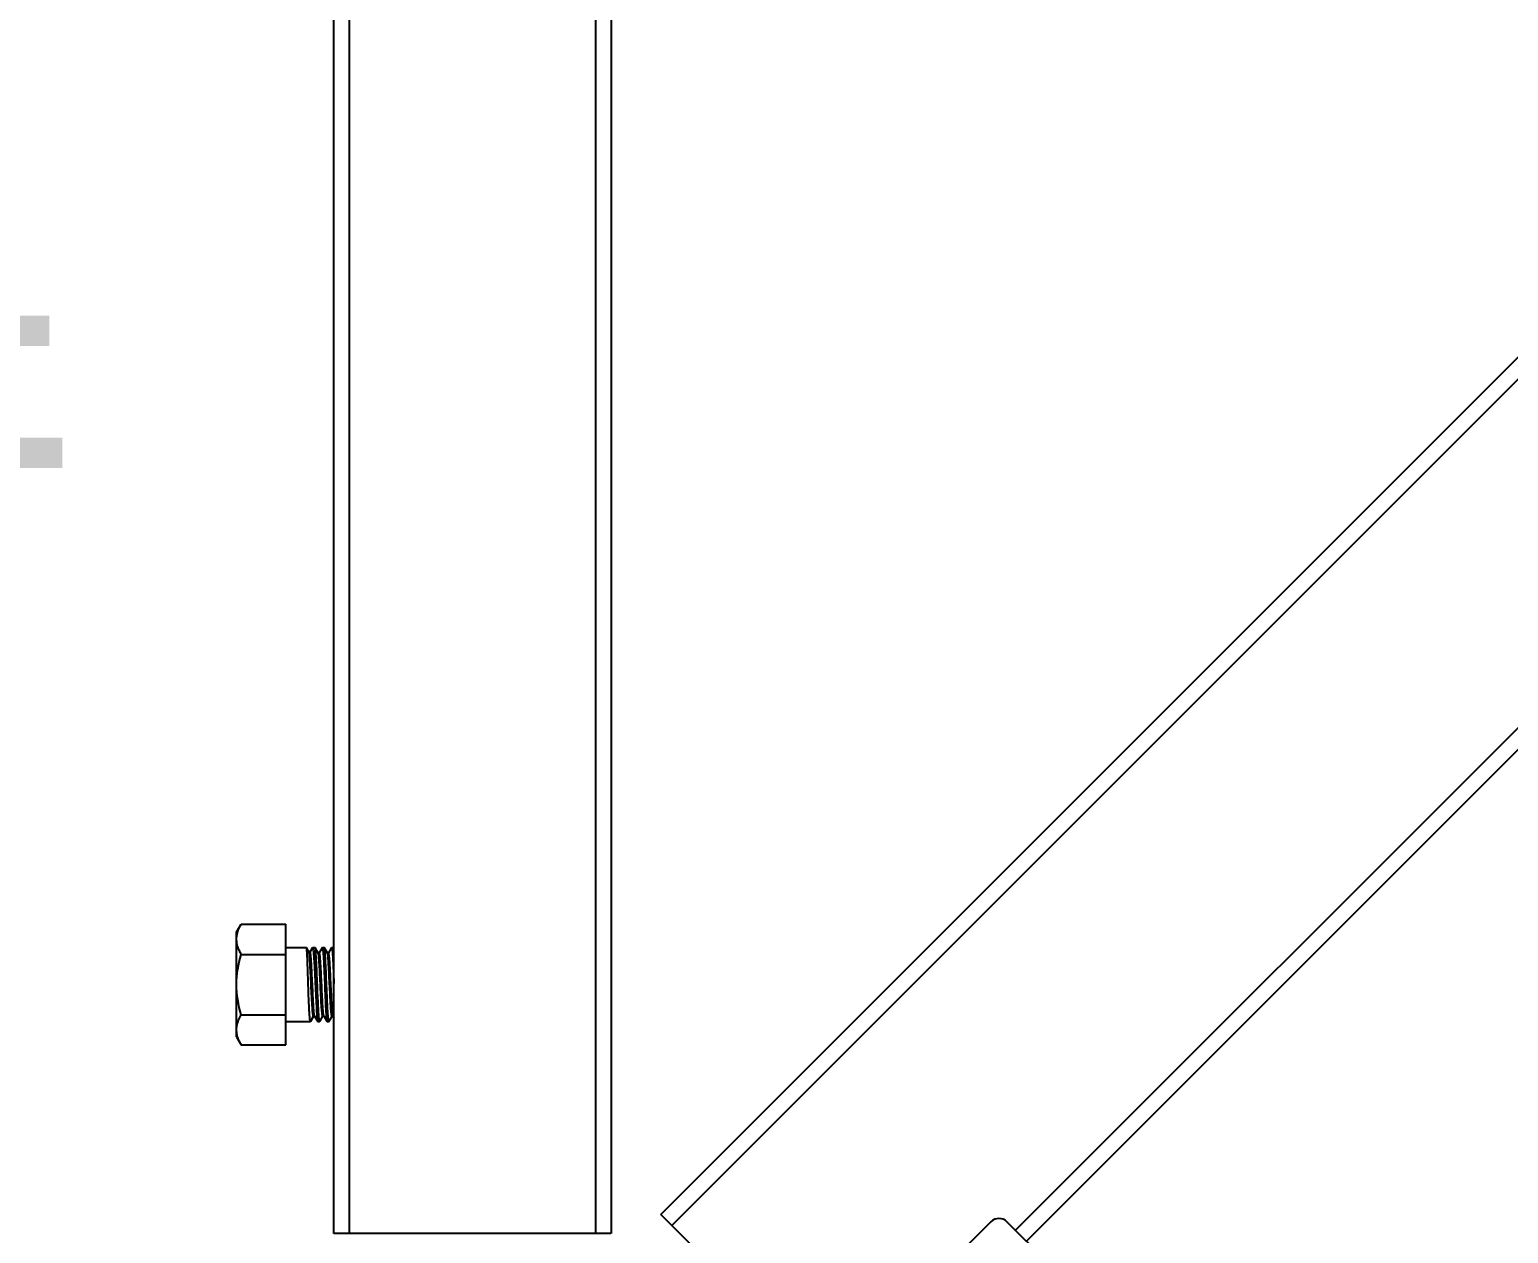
# Model space of a CAD drawing. Header units: millimetres. Extents: x -633009578 to 5705885, y -633235091 to 2571734.
# Drawn here: x 2453533 to 2455683, y 2001861 to 2003611 of the extents above; entities that cross this region are included whole.
import ezdxf

# ---------------------------------------------------------------- set-up
doc = ezdxf.new("R2010")
doc.units = ezdxf.units.MM
doc.header["$LTSCALE"] = 1000
doc.header["$MEASUREMENT"] = 0
doc.layers.get('0').update_dxf_attribs({"color": 9})
doc.layers.add('E-WIRE-系统', color=3, linetype='Continuous')
doc.layers.add('E-电气说明文字', color=3, linetype='Continuous')
doc.styles.add('TSSD_Dimension', font='simhei.ttf', dxfattribs={"width": 0.707, "bigfont": 'hztxt.shx'})

# ---------------------------------------------------------------- blocks, each defined once
blk = doc.blocks.new('G$CF4FACE3C')
at = {"layer": 'E-WIRE-系统'}
for p, q in [((-10080.9, 4871.2), (-10080.9, 7138.9)), ((-10060.6, 4871.2), (-10060.6, 7138.9)), ((-9736.7, 4871.2), (-9736.7, 7138.9)), ((-9716.4, 7138.9), (-9716.4, 4871.2)), ((-9651, 4896), (-7504.6, 7042.4)), ((-9636.7, 4881.7), (-7490.3, 7028.1)), ((-9184.4, 4875.8), (-7261.2, 6799)), ((-7246.9, 6784.7), (-9170.1, 4861.5)), ((-10208.9, 5267.1), (-10202.8, 5277.8)), ((-10202.8, 5277.8), (-10144.2, 5277.8)), ((-10144.2, 5118.9), (-10144.2, 5277.8)), ((-10208.9, 5129.5), (-10208.9, 5267.1)), ((-10208.9, 5129.5), (-10208.9, 5267.1)), ((-10202.8, 5238), (-10144.2, 5238)), ((-10144.2, 5246.9), (-10116.9, 5246.9)), ((-10144.2, 5246.9), (-10116.9, 5246.9)), ((-10116.8, 5246.8), (-10116.9, 5246.9)), ((-10113.7, 5241.5), (-10116.8, 5246.8)), ((-10112.3, 5241.7), (-10113.8, 5241.7)), ((-10109.4, 5246.7), (-10112.3, 5241.7)), ((-10109.4, 5246.7), (-10109.2, 5246.9)), ((-10109.2, 5246.9), (-10105.7, 5246.9)), ((-10109.2, 5246.9), (-10105.7, 5246.9)), ((-10105.6, 5246.8), (-10105.7, 5246.9)), ((-10101.6, 5239.9), (-10105.6, 5246.8)), ((-10101.5, 5239.7), (-10101.6, 5239.9)), ((-10100.1, 5239.9), (-10101.6, 5239.9)), ((-10101.5, 5239.6), (-10101.5, 5239.7)), ((-10096.1, 5246.8), (-10100.1, 5239.9)), ((-10096.1, 5246.8), (-10096, 5246.9)), ((-10096, 5246.9), (-10093.6, 5246.9)), ((-10096, 5246.9), (-10093.6, 5246.9)), ((-10093.5, 5246.8), (-10093.6, 5246.9)), ((-10089.5, 5239.9), (-10093.5, 5246.8)), ((-10089.4, 5239.7), (-10089.5, 5239.9)), ((-10087.9, 5239.9), (-10089.5, 5239.9)), ((-10089.3, 5239.5), (-10089.4, 5239.7)), ((-10084, 5246.8), (-10088, 5239.9)), ((-10084, 5246.8), (-10083.9, 5246.9)), ((-10083.9, 5246.9), (-10081.4, 5246.9)), ((-10083.9, 5246.9), (-10081.4, 5246.9)), ((-10081.3, 5246.8), (-10081.4, 5246.9)), ((-10080.9, 5246.1), (-10081.3, 5246.8)), ((-10202.8, 5158.6), (-10144.2, 5158.6)), ((-10107.7, 5156.8), (-10111.8, 5149.8)), ((-10111.7, 5149.9), (-10107.7, 5156.7)), ((-10106.2, 5156.8), (-10107.7, 5156.8)), ((-10106.3, 5156.9), (-10106.4, 5157.2)), ((-10106.3, 5156.9), (-10102.2, 5149.9)), ((-10099.5, 5149.9), (-10095.5, 5156.7)), ((-10095.6, 5156.8), (-10094.1, 5156.8)), ((-10094.1, 5156.9), (-10094.2, 5157.1)), ((-10094.1, 5156.9), (-10094.1, 5156.8)), ((-10094.1, 5156.8), (-10090.1, 5149.9)), ((-10087.4, 5149.9), (-10083.4, 5156.7)), ((-10083.5, 5156.8), (-10081.9, 5156.8)), ((-10082, 5156.9), (-10082.1, 5157)), ((-10082, 5156.9), (-10080.9, 5155)), ((-10144.2, 5149.8), (-10111.8, 5149.8)), ((-10144.2, 5149.8), (-10111.8, 5149.8)), ((-10111.7, 5149.9), (-10111.8, 5149.8)), ((-10102.2, 5149.9), (-10102.1, 5149.8)), ((-10102.1, 5149.8), (-10099.7, 5149.8)), ((-10102.1, 5149.8), (-10099.7, 5149.8)), ((-10099.5, 5149.9), (-10099.7, 5149.8)), ((-10090.1, 5149.9), (-10089.9, 5149.8)), ((-10089.9, 5149.8), (-10087.5, 5149.8)), ((-10089.9, 5149.8), (-10087.5, 5149.8)), ((-10087.4, 5149.9), (-10087.5, 5149.8)), ((-10208.9, 5129.5), (-10202.8, 5118.9)), ((-10202.8, 5118.9), (-10144.2, 5118.9)), ((-9393.5, 4638.6), (-9651, 4896)), ((-9217.2, 4886.6), (-9406, 4697.8)), ((-9143.7, 4834.2), (-9196.2, 4886.6)), ((-9716.8, 4871.2), (-10080.9, 4871.2))]:
    blk.add_line(p, q, dxfattribs=at)
blk.add_arc((-9206.7, 4876.1), 14.8, 45, 135, dxfattribs=at)
for points in [[(-10207.7, 5266.7), (-10206.5, 5270.6), (-10204.8, 5274.3), (-10202.8, 5277.8)], [(-10208.9, 5257.9), (-10208.9, 5260.9), (-10208.5, 5263.9), (-10207.7, 5266.7)], [(-10208.9, 5198.3), (-10208.9, 5211.7), (-10206.5, 5225.2), (-10202.8, 5238)], [(-10202.8, 5158.6), (-10206.5, 5171.5), (-10208.9, 5184.9), (-10208.9, 5198.3)]]:
    blk.add_open_spline(points, degree=3, dxfattribs=at)
for points, knots in [([(-10202.8, 5238), (-10203.7, 5239.6), (-10207, 5245.8), (-10208.9, 5252.8), (-10208.9, 5257.9)], [0, 0, 0, 0, 0.263017, 1, 1, 1, 1]), ([(-10111.8, 5149.8), (-10112.2, 5149.8), (-10112.2, 5151.6), (-10112.7, 5153.9), (-10112.9, 5158.5), (-10113.3, 5164.3), (-10113.6, 5171.4), (-10114.1, 5182.6), (-10114.6, 5197.5), (-10115.1, 5215), (-10115.6, 5228.4), (-10116, 5237.3), (-10116.2, 5242), (-10116.6, 5244.9), (-10116.6, 5246.5), (-10116.8, 5246.8)], [0, 0, 0, 0, 0.010957, 0.039614, 0.085254, 0.146244, 0.220349, 0.304833, 0.492159, 0.680724, 0.842834, 0.906272, 0.954681, 0.986284, 1, 1, 1, 1]), ([(-10107.7, 5156.8), (-10108, 5156.8), (-10108.2, 5158.3), (-10108.6, 5160.2), (-10108.9, 5164.2), (-10109.3, 5169.1), (-10109.7, 5175.3), (-10110.2, 5185), (-10110.8, 5198), (-10111.5, 5213.2), (-10112.1, 5224.9), (-10112.6, 5232.7), (-10112.9, 5236.9), (-10113.3, 5239.7), (-10113.5, 5241.1), (-10113.7, 5241.5)], [0, 0, 0, 0, 0.010274, 0.038063, 0.082846, 0.143014, 0.216332, 0.300061, 0.486006, 0.673588, 0.835722, 0.899843, 0.949562, 0.983245, 1, 1, 1, 1]), ([(-10106.4, 5157.2), (-10107, 5158.8), (-10107.2, 5164.1), (-10108.1, 5173.9), (-10108.6, 5187.4), (-10109.4, 5202.4), (-10109.9, 5215), (-10110.4, 5224.3), (-10110.8, 5230.1), (-10111.1, 5234.8), (-10111.4, 5238.5), (-10111.8, 5240.2), (-10112, 5241.7), (-10112.3, 5241.7)], [0, 0, 0, 0, 0.061527, 0.184105, 0.350401, 0.536806, 0.717122, 0.79706, 0.866437, 0.922927, 0.964691, 0.990471, 1, 1, 1, 1]), ([(-10109.2, 5246.9), (-10108.8, 5246.9), (-10108.5, 5245.2), (-10108.1, 5243), (-10107.6, 5238.5), (-10107.2, 5232.9), (-10106.7, 5225.8), (-10106.1, 5214.8), (-10105.4, 5199.9), (-10104.6, 5182.5), (-10104, 5169), (-10103.4, 5160), (-10103.1, 5155.2), (-10102.6, 5152), (-10102.5, 5150.3), (-10102.2, 5149.9)], [0, 0, 0, 0, 0.010502, 0.038099, 0.08249, 0.142166, 0.214982, 0.298287, 0.483891, 0.672026, 0.835341, 0.900033, 0.950117, 0.983795, 1, 1, 1, 1]), ([(-10099.7, 5149.8), (-10100, 5149.8), (-10100, 5151.5), (-10100.6, 5153.8), (-10100.8, 5158.4), (-10101.2, 5164.1), (-10101.5, 5171.1), (-10102.1, 5182.2), (-10102.6, 5197), (-10103.3, 5214.3), (-10103.9, 5227.8), (-10104.5, 5236.7), (-10104.8, 5241.5), (-10105.2, 5244.7), (-10105.3, 5246.3), (-10105.6, 5246.8)], [0, 0, 0, 0, 0.010805, 0.039035, 0.084006, 0.144137, 0.217258, 0.300707, 0.486178, 0.673755, 0.836333, 0.900676, 0.950463, 0.983919, 1, 1, 1, 1]), ([(-10095.6, 5156.8), (-10095.9, 5156.8), (-10096, 5158.2), (-10096.4, 5160), (-10096.7, 5163.8), (-10097.1, 5168.4), (-10097.5, 5174.3), (-10098, 5183.6), (-10098.5, 5196), (-10099.2, 5210.8), (-10099.8, 5223.8), (-10100.7, 5233.1), (-10100.9, 5238.1), (-10101.5, 5239.6)], [0, 0, 0, 0, 0.009936, 0.036715, 0.079918, 0.138092, 0.209199, 0.290719, 0.473148, 0.659662, 0.823957, 0.942903, 1, 1, 1, 1]), ([(-10094.2, 5157.1), (-10094.8, 5158.6), (-10095, 5163.6), (-10095.9, 5173), (-10096.4, 5186), (-10097.1, 5200.7), (-10097.7, 5213.2), (-10098.2, 5222.4), (-10098.6, 5228.3), (-10098.9, 5232.9), (-10099.2, 5236.7), (-10099.6, 5238.4), (-10099.8, 5239.9), (-10100.1, 5239.9)], [0, 0, 0, 0, 0.058061, 0.17756, 0.341977, 0.528262, 0.710254, 0.791529, 0.862402, 0.920373, 0.963418, 0.990098, 1, 1, 1, 1]), ([(-10096, 5246.9), (-10095.7, 5246.9), (-10095.6, 5245.1), (-10095.1, 5243), (-10094.9, 5238.5), (-10094.5, 5232.9), (-10094.1, 5225.8), (-10093.6, 5214.8), (-10093, 5199.9), (-10092.3, 5182.5), (-10091.8, 5169), (-10091.2, 5160), (-10090.9, 5155.2), (-10090.5, 5152), (-10090.3, 5150.3), (-10090.1, 5149.9)], [0, 0, 0, 0, 0.009937, 0.037394, 0.081764, 0.141482, 0.214378, 0.297782, 0.483611, 0.671943, 0.835376, 0.900095, 0.95018, 0.983836, 1, 1, 1, 1]), ([(-10087.5, 5149.8), (-10087.9, 5149.8), (-10087.9, 5151.5), (-10088.4, 5153.8), (-10088.7, 5158.4), (-10089.1, 5164.1), (-10089.4, 5171.1), (-10089.9, 5182.2), (-10090.5, 5197), (-10091.2, 5214.3), (-10091.8, 5227.8), (-10092.3, 5236.7), (-10092.6, 5241.5), (-10093, 5244.7), (-10093.2, 5246.3), (-10093.5, 5246.8)], [0, 0, 0, 0, 0.010807, 0.039039, 0.08401, 0.144142, 0.217265, 0.300718, 0.486187, 0.673761, 0.836333, 0.900675, 0.950462, 0.983919, 1, 1, 1, 1]), ([(-10083.5, 5156.8), (-10083.7, 5156.8), (-10083.9, 5158.2), (-10084.3, 5160), (-10084.6, 5163.7), (-10085, 5168.3), (-10085.3, 5174.1), (-10085.8, 5183.3), (-10086.4, 5195.8), (-10087.1, 5210.5), (-10087.7, 5223.5), (-10088.5, 5232.9), (-10088.7, 5238), (-10089.3, 5239.5)], [0, 0, 0, 0, 0.009861, 0.036418, 0.079269, 0.13699, 0.207575, 0.28855, 0.470002, 0.656005, 0.820572, 0.94075, 1, 1, 1, 1]), ([(-10082.1, 5157), (-10082.7, 5158.5), (-10082.8, 5163.4), (-10083.7, 5172.7), (-10084.3, 5185.7), (-10085, 5200.5), (-10085.6, 5213), (-10086.1, 5222.3), (-10086.4, 5228.2), (-10086.8, 5232.9), (-10087.1, 5236.6), (-10087.5, 5238.4), (-10087.6, 5239.9), (-10087.9, 5239.9)], [0, 0, 0, 0, 0.056307, 0.1748, 0.338994, 0.525695, 0.708483, 0.790204, 0.861502, 0.919844, 0.963176, 0.990036, 1, 1, 1, 1]), ([(-10083.9, 5246.9), (-10083.5, 5246.9), (-10083.5, 5245.1), (-10083, 5243), (-10082.7, 5238.4), (-10082.3, 5232.7), (-10082, 5225.7), (-10081.5, 5214.5), (-10081.1, 5205.7), (-10080.9, 5199.7)], [0, 0, 0, 0, 0.020571, 0.077438, 0.169318, 0.292936, 0.44376, 0.616224, 1, 1, 1, 1]), ([(-10208.9, 5138.7), (-10208.9, 5140.4), (-10208.3, 5147.4), (-10205.4, 5154), (-10202.8, 5158.6)], [0, 0, 0, 0, 0.241275, 1, 1, 1, 1]), ([(-10202.8, 5118.9), (-10203.7, 5120.5), (-10207, 5126.6), (-10208.9, 5133.6), (-10208.9, 5138.7)], [0, 0, 0, 0, 0.263017, 1, 1, 1, 1]), ([(-10111.8, 5149.8), (-10111.8, 5149.8), (-10111.8, 5149.8), (-10111.8, 5149.8), (-10111.8, 5149.8)], [0, 0, 0, 0, 0.495641, 1, 1, 1, 1]), ([(-10099.7, 5149.8), (-10099.7, 5149.8), (-10099.7, 5149.8), (-10099.7, 5149.8), (-10099.7, 5149.8)], [0, 0, 0, 0, 0.495657, 1, 1, 1, 1]), ([(-10087.5, 5149.8), (-10087.5, 5149.8), (-10087.5, 5149.8), (-10087.5, 5149.8), (-10087.5, 5149.8)], [0, 0, 0, 0, 0.495642, 1, 1, 1, 1])]:
    blk.add_open_spline(points, degree=3, knots=knots, dxfattribs=at)
at = {"layer": 'E-电气说明文字', "style": 'TSSD_Dimension', "width": 0.7}
blk.add_text('螺杆紧固件', height=400, dxfattribs=at).set_placement((-12329.7, 5731))

msp = doc.modelspace()

# ---------------------------------------------------------------- block references
at = {"xscale": 1.10592, "yscale": 1.10592, "zscale": 1.10592}
msp.add_blockref('G$CF4FACE3C', (2465124.5, 1996473.9, -46.1), dxfattribs=at)

doc.saveas('drawing.dxf')
